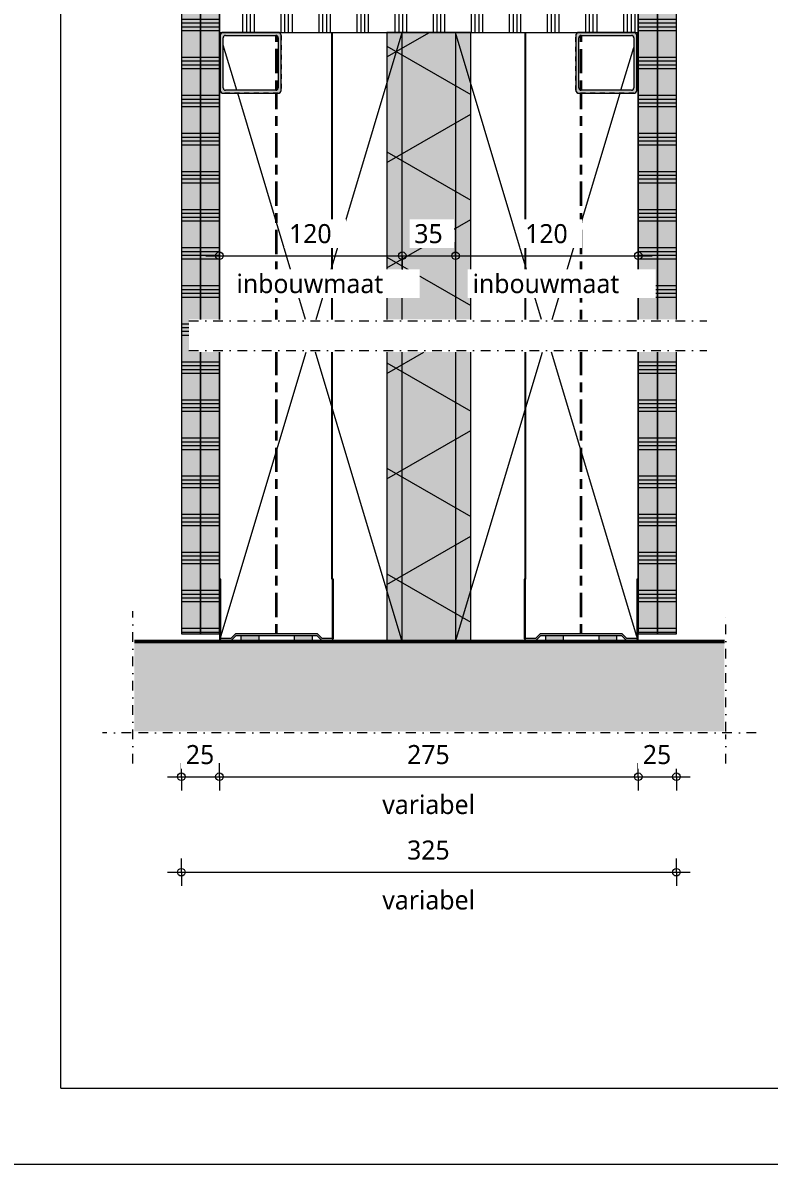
# Model space of a CAD drawing. Header units: millimetres. Extents: x -617 to 12931, y -7813 to -1363.
# Drawn here: x 10856 to 11346, y -4333 to -3584 of the extents above; entities that cross this region are included whole.
import ezdxf

# ---------------------------------------------------------------- set-up
doc = ezdxf.new("R2010")
doc.units = ezdxf.units.MM
for name, pattern in [('Center', [31.75, 6.35, -4.7625, 15.875, -4.7625]), ('Dash', [6.35, 3.175, -3.175]), ('Dash dot', [15.875, 6.35, -4.7625, 0, -4.7625])]:
    doc.linetypes.add(name, pattern=pattern)
for name, color, linetype, lineweight in [('A-ANNO-DIMS', 211, 'Continuous', 13), ('A-ANNO-DIMS-5', 211, 'Continuous', 13), ('A-DETL', 90, 'Continuous', 13), ('A-DETL-CNTR', 5, 'Center', 35), ('A-DETL-GENF', 92, 'Continuous', 18), ('A-DETL-GENF-HDLN', 1, 'Dash', 18), ('A-DETL-MBND', 5, 'Continuous', 25)]:
    doc.layers.add(name, color=color, linetype=linetype, lineweight=lineweight)
doc.styles.add('Segoe UI_3', font='segoeui.ttf', dxfattribs={"height": 12.5})
doc.dimstyles.new('2_5_mm', dxfattribs={"dimscale": 304.8, "dimtxt": 13.092049, "dimasz": 0.016404, "dimexe": 0.029528, "dimexo": 0.0625, "dimgap": 0.014764, "dimtad": 1, "dimdec": 0, "dimzin": 0, "dimdsep": 46, "dimtxsty": 'Segoe UI_3', "dimblk1": 'DOTBLANK', "dimblk2": 'DOTBLANK', "dimsah": 1, "dimcen": 0.09, "dimdle": 0.029528, "dimazin": 0, "dimtfac": 1, "dimtdec": 4, "dimtix": 1, "dimtmove": 0, "dimatfit": 3, "dimfxl": 0.029528, "dimfxlon": 1, "dimtvp": 1, "dimtfill": 1, "dimtolj": 1, "dimtzin": 0, "dimarcsym": 2})

# ---------------------------------------------------------------- blocks, each defined once
blk = doc.blocks.new('42 isolatie - Type 1-3760053-22_1 Principedetails metalstud')
at = {"layer": 'A-DETL-GENF'}
h = blk.add_hatch(color=256, dxfattribs=at)
h.paths.add_polyline_path([(400.28, 55.8), (210.25, 55.8), (210.25, 0.8), (400.28, 0.8)])
h.paths.add_polyline_path([(188.77, 0.8), (188.77, 55.8), (0.28, 55.8), (0.28, 0.8), (111.44, 0.8)])
at = {"layer": 'A-DETL-GENF', "lineweight": 13}
h = blk.add_hatch(dxfattribs=at)
h.set_pattern_fill('FP_1', color=256, style=0, pattern_type=2)
h.set_pattern_definition([(60, (0, 60.8), (-51.9615, 30), []), (120, (0, 60.8), (-51.9615, -30), [])])
h.paths.add_polyline_path([(400.28, 55.8), (210.25, 55.8), (210.25, 0.8), (400.28, 0.8)])
h.paths.add_polyline_path([(188.77, 0.8), (188.77, 55.8), (0.28, 55.8), (0.28, 0.8), (111.44, 0.8)])
at = {"layer": 'A-DETL-GENF'}
for p, q in [((188.77, 55.8), (0.28, 55.8)), ((0.28, 55.8), (0.28, 0.8)), ((188.77, 55.8), (0.28, 55.8)), ((400.28, 55.8), (210.25, 55.8)), ((400.28, 55.8), (210.25, 55.8)), ((400.28, 0.8), (400.28, 55.8)), ((0.28, 0.8), (188.77, 0.8)), ((0.28, 0.8), (188.77, 0.8)), ((210.25, 0.8), (400.28, 0.8)), ((210.25, 0.8), (400.28, 0.8))]:
    blk.add_line(p, q, dxfattribs=at)
blk = doc.blocks.new('40  gipsplaat - vochtbestendig D12_5-V381-22_1 Principedetails metalstud')
at = {"layer": 'A-DETL-GENF'}
h = blk.add_hatch(color=256, dxfattribs=at)
h.paths.add_polyline_path([(858.86, 12.5), (673.83, 12.5), (673.83, 0), (858.86, 0), (858.86, 3.95)])
h.paths.add_polyline_path([(652.34, 0), (652.34, 12.5), (194.86, 12.5), (194.86, 0), (575.02, 0)])
h.paths.add_polyline_path([(173.37, 0), (173.37, 12.5), (0, 12.5), (0, 0), (131.54, 0)])
at = {"layer": 'A-DETL-GENF', "lineweight": 13}
h = blk.add_hatch(dxfattribs=at)
h.set_pattern_fill('FP_476', color=256, style=0, pattern_type=2)
h.set_pattern_definition([(90, (-3136.173, -11259.776), (-25, 1e-15), []), (90, (-3138.673, -11259.776), (-25, 1e-15), []), (90, (-3141.173, -11259.776), (-25, 1e-15), []), (90, (-3143.673, -11259.776), (-25, 1e-15), [])])
h.paths.add_polyline_path([(858.86, 0), (858.86, 12.5), (673.83, 12.5), (673.83, 0), (822.86, 0)])
h.paths.add_polyline_path([(652.34, 0), (652.34, 12.5), (194.86, 12.5), (194.86, 0), (575.02, 0)])
h.paths.add_polyline_path([(173.37, 0), (173.37, 12.5), (0, 12.5), (0, 0), (131.54, 0)])
at = {"layer": 'A-DETL-GENF'}
for p, q in [((652.34, 12.5), (194.86, 12.5)), ((858.86, 12.5), (673.83, 12.5)), ((858.86, 0), (858.86, 12.5)), ((858.86, 0), (858.86, 12.5)), ((451.36, 0), (463.86, 0)), ((463.86, 0), (652.34, 0)), ((463.86, 0), (652.34, 0)), ((673.83, 0), (822.86, 0)), ((673.83, 0), (822.86, 0)), ((822.86, 0), (858.86, 0))]:
    blk.add_line(p, q, dxfattribs=at)
blk = doc.blocks.new('40  gipsplaat - vochtbestendig D12_5-V382-22_1 Principedetails metalstud')
at = {"layer": 'A-DETL-GENF'}
h = blk.add_hatch(color=256, dxfattribs=at)
h.paths.add_polyline_path([(858.86, 0), (858.86, 12.5), (673.83, 12.5), (673.83, 0)])
h.paths.add_polyline_path([(652.34, 0), (652.34, 12.5), (194.86, 12.5), (194.86, 0), (575.02, 0)])
h.paths.add_polyline_path([(173.37, 12.5), (0, 12.5), (0, 0), (173.37, 0)])
at = {"layer": 'A-DETL-GENF', "lineweight": 13}
h = blk.add_hatch(dxfattribs=at)
h.set_pattern_fill('FP_477', color=256, style=0, pattern_type=2)
h.set_pattern_definition([(90, (-3136.173, -11272.276), (-25, 1e-15), []), (90, (-3138.673, -11272.276), (-25, 1e-15), []), (90, (-3141.173, -11272.276), (-25, 1e-15), []), (90, (-3143.673, -11272.276), (-25, 1e-15), [])])
h.paths.add_polyline_path([(858.86, 0), (858.86, 12.5), (673.83, 12.5), (673.83, 0)])
h.paths.add_polyline_path([(652.34, 0), (652.34, 12.5), (194.86, 12.5), (194.86, 0), (575.02, 0)])
h.paths.add_polyline_path([(173.37, 12.5), (0, 12.5), (0, 0), (173.37, 0)])
at = {"layer": 'A-DETL-GENF'}
for p, q in [((652.34, 12.5), (194.86, 12.5)), ((652.34, 12.5), (194.86, 12.5)), ((858.86, 12.5), (673.83, 12.5)), ((858.86, 12.5), (673.83, 12.5)), ((858.86, 0), (858.86, 12.5)), ((858.86, 0), (858.86, 12.5)), ((194.86, 0), (652.34, 0)), ((194.86, 0), (652.34, 0)), ((673.83, 0), (858.86, 0)), ((673.83, 0), (858.86, 0))]:
    blk.add_line(p, q, dxfattribs=at)
blk = doc.blocks.new('40  gipsplaat - vochtbestendig D12_5-V383-22_1 Principedetails metalstud')
at = {"layer": 'A-DETL-GENF'}
blk.add_hatch(color=256, dxfattribs=at).paths.add_polyline_path([(858.86, 5), (858.86, 12.5), (673.83, 12.5), (673.83, 5), (652.34, 5), (652.34, 12.5), (194.86, 12.5), (194.86, 5), (173.37, 5), (173.37, 12.5), (0, 12.5), (0, 0), (858.86, 0)])
at = {"layer": 'A-DETL-GENF', "lineweight": 13}
h = blk.add_hatch(dxfattribs=at)
h.set_pattern_fill('FP_478', color=256, style=0, pattern_type=2)
h.set_pattern_definition([(90, (-3136.173, -10959.776), (-25, 1e-15), []), (90, (-3138.673, -10959.776), (-25, 1e-15), []), (90, (-3141.173, -10959.776), (-25, 1e-15), []), (90, (-3143.673, -10959.776), (-25, 1e-15), [])])
h.paths.add_polyline_path([(858.86, 5), (858.86, 12.5), (673.83, 12.5), (673.83, 5), (652.34, 5), (652.34, 12.5), (194.86, 12.5), (194.86, 5), (173.37, 5), (173.37, 12.5), (0, 12.5), (0, 0), (858.86, 0)])
at = {"layer": 'A-DETL-GENF'}
for p, q in [((652.34, 12.5), (194.86, 12.5)), ((858.86, 12.5), (673.83, 12.5)), ((858.86, 0), (858.86, 12.5)), ((858.86, 0), (858.86, 12.5)), ((0, 0), (858.86, 0)), ((0, 0), (858.86, 0))]:
    blk.add_line(p, q, dxfattribs=at)
blk = doc.blocks.new('40  gipsplaat - vochtbestendig D12_5-V384-22_1 Principedetails metalstud')
at = {"layer": 'A-DETL-GENF'}
h = blk.add_hatch(color=256, dxfattribs=at)
h.paths.add_polyline_path([(858.86, 0), (858.86, 12.5), (673.83, 12.5), (673.83, 0), (822.86, 0)])
h.paths.add_polyline_path([(652.34, 12.5), (194.86, 12.5), (194.86, 0), (652.34, 0)])
h.paths.add_polyline_path([(173.37, 12.5), (0, 12.5), (0, 0), (173.37, 0)])
at = {"layer": 'A-DETL-GENF', "lineweight": 13}
h = blk.add_hatch(dxfattribs=at)
h.set_pattern_fill('FP_479', color=256, style=0, pattern_type=2)
h.set_pattern_definition([(90, (-3136.173, -10972.276), (-25, 1e-15), []), (90, (-3138.673, -10972.276), (-25, 1e-15), []), (90, (-3141.173, -10972.276), (-25, 1e-15), []), (90, (-3143.673, -10972.276), (-25, 1e-15), [])])
h.paths.add_polyline_path([(858.86, 12.5), (673.83, 12.5), (673.83, 0), (858.86, 0)])
h.paths.add_polyline_path([(652.34, 12.5), (194.86, 12.5), (194.86, 0), (652.34, 0)])
h.paths.add_polyline_path([(173.37, 12.5), (0, 12.5), (0, 0), (173.37, 0)])
at = {"layer": 'A-DETL-GENF'}
for p, q in [((463.86, 12.5), (451.36, 12.5)), ((652.34, 12.5), (463.86, 12.5)), ((652.34, 12.5), (463.86, 12.5)), ((822.86, 12.5), (673.83, 12.5)), ((822.86, 12.5), (673.83, 12.5)), ((858.86, 12.5), (822.86, 12.5)), ((858.86, 0), (858.86, 12.5)), ((858.86, 0), (858.86, 12.5)), ((194.86, 0), (652.34, 0)), ((194.86, 0), (652.34, 0)), ((673.83, 0), (858.86, 0)), ((673.83, 0), (858.86, 0))]:
    blk.add_line(p, q, dxfattribs=at)
blk = doc.blocks.new('20 klos p - Achterliggend-V385-22_1 Principedetails metalstud')
at = {"layer": 'A-DETL-GENF'}
for p, q in [((190.03, 120), (0, 120)), ((0, 120), (190.03, 62.99)), ((400, 120), (211.51, 120)), ((211.51, 63.45), (400, 120)), ((3.33, 1), (190.03, 57.01)), ((211.51, 56.55), (360, 12)), ((362, 11.4), (390, 3)), ((0, 0), (1.54, 0.46)), ((0, 0), (2, 0)), ((41, 0), (190.03, 0)), ((211.51, 0), (400, 0)), ((396.67, 1), (400, 0))]:
    blk.add_line(p, q, dxfattribs=at)
blk = doc.blocks.new('20 klos p - Achterliggend-V386-22_1 Principedetails metalstud')
at = {"layer": 'A-DETL-GENF'}
for p, q in [((2, 120), (0, 120)), ((0, 120), (1.54, 119.54)), ((190.03, 120), (41, 120)), ((400, 120), (211.51, 120)), ((398.2, 119.46), (400, 120)), ((3.33, 119), (190.03, 62.99)), ((362, 108.6), (391.62, 117.49)), ((211.51, 63.45), (360, 108)), ((0, 0), (190.03, 57.01)), ((211.51, 56.55), (400, 0)), ((0, 0), (190.03, 0)), ((211.51, 0), (400, 0))]:
    blk.add_line(p, q, dxfattribs=at)
blk = doc.blocks.new('40  gipsplaat - D12_5-2957574-22_1 Principedetails metalstud')
at = {"layer": 'A-DETL-GENF', "lineweight": 13}
h = blk.add_hatch(dxfattribs=at)
h.set_pattern_fill('FP_480', color=256, style=0, pattern_type=2)
h.set_pattern_definition([(270, (11249.776, -3577.53), (25, 1e-15), []), (270, (11247.276, -3577.53), (25, 1e-15), []), (270, (11244.776, -3577.53), (25, 1e-15), []), (270, (11242.276, -3577.53), (25, 1e-15), [])])
h.paths.add_polyline_path([(39.52, 12.5), (0, 12.5), (0, 0), (275, 0), (275, 12.5), (113.59, 12.5)])
at = {"layer": 'A-DETL-GENF'}
for p, q in [((3, 12.5), (0, 12.5)), ((0, 12.5), (0, 0)), ((3, 12.5), (0, 12.5)), ((0, 12.5), (0, 0)), ((39, 12.5), (3, 12.5)), ((236.49, 12.5), (39, 12.5)), ((236.49, 12.5), (39, 12.5)), ((272.49, 12.5), (236.49, 12.5)), ((275, 12.5), (272.49, 12.5)), ((275, 12.5), (272.49, 12.5)), ((275, 0), (275, 12.5)), ((275, 0), (275, 12.5)), ((0, 0), (275, 0)), ((0, 0), (275, 0))]:
    blk.add_line(p, q, dxfattribs=at)
blk = doc.blocks.new('22 metalstud profiel - 75 mm hor-2069737-22_1 Principedetails metalstud')
at = {"layer": 'A-DETL-GENF'}
for points in [[(-29.5, 0), (-36.5, 0), (-37.5, -1), (-37.5, -40), (-36.5, -40), (-36.5, -1), (-29.91, -1), (-26.91, -4), (26.91, -4), (29.91, -1), (36.5, -1), (36.5, -40), (37.5, -40), (37.5, -1), (36.5, 0), (29.5, 0), (26.5, -3), (-26.5, -3)], [(-23.5, 1), (-23.5, -3), (-11.5, -3), (-11.5, 1)], [(11.5, 1), (11.5, -3), (23.5, -3), (23.5, 1)]]:
    blk.add_hatch(color=256, dxfattribs=at).paths.add_polyline_path(points)
for p, q in [((-36.5, 0), (-37.5, -1)), ((-29.5, 0), (-36.5, 0)), ((-26.5, -3), (-29.5, 0)), ((-23.5, 1), (-23.5, -3)), ((-11.5, -3), (-11.5, 1)), ((11.5, 1), (11.5, -3)), ((23.5, -3), (23.5, 1)), ((29.5, 0), (26.5, -3)), ((36.5, 0), (29.5, 0)), ((37.5, -1), (36.5, 0)), ((-37.5, -1), (-37.5, -40)), ((-36.5, -40), (-36.5, -1)), ((-36.5, -1), (-29.91, -1)), ((-29.91, -1), (-26.91, -4)), ((-26.91, -4), (26.91, -4)), ((26.5, -3), (-26.5, -3)), ((26.91, -4), (29.91, -1)), ((29.91, -1), (36.5, -1)), ((36.5, -1), (36.5, -40)), ((37.5, -40), (37.5, -1)), ((-37.5, -40), (-36.5, -40)), ((36.5, -40), (37.5, -40)), ((37.5, -40), (36.5, -40))]:
    blk.add_line(p, q, dxfattribs=at)
blk = doc.blocks.new('00 afbreeklijn 1 s l - Type 1-2338427-22_1 Principedetails metalstud')
at = {"layer": 'A-DETL-GENF', "linetype": 'Dash dot'}
for p, q in [((320, 0), (-20, 0)), ((320, -19.49), (-20, -19.49))]:
    blk.add_line(p, q, dxfattribs=at)
blk = doc.blocks.new('23 vloerweergave - 23 DI vloerweergave s e-4415503-22_1 Principedetails metalstud')
at = {"layer": 'A-DETL-GENF', "linetype": 'Dash dot'}
blk.add_hatch(color=256, dxfattribs=at).paths.add_polyline_path([(193.67, -59), (193.67, 0), (-193.67, 0), (-193.67, -59), (141.13, -59)])
for p, q in [((-194.67, -80), (-194.67, 20)), ((194.67, -59), (194.67, 20)), ((-195.67, -60), (-214.67, -60)), ((214.67, -60), (-193.67, -60)), ((194.67, -80), (194.67, -61))]:
    blk.add_line(p, q, dxfattribs=at)
at = {"layer": 'A-DETL-GENF', "lineweight": 50}
blk.add_line((193.67, 0), (-193.67, 0), dxfattribs=at)
blk = doc.blocks.new('28 kokerprofiel - 40x40x2-4433244-22_1 Principedetails metalstud')
at = {"layer": 'A-DETL-GENF', "linetype": 'Dash'}
h = blk.add_hatch(color=256, dxfattribs=at)
h.paths.add_polyline_path([(18, -20), (18.52, -19.93), (19, -19.73), (19.41, -19.41), (19.73, -19), (19.93, -18.52), (20, -17.96), (20, 18), (19.93, 18.52), (19.73, 19), (19.41, 19.41), (19, 19.73), (18.52, 19.93), (18, 20), (-18, 20), (-18.52, 19.93), (-19, 19.73), (-19.41, 19.41), (-19.73, 19), (-19.93, 18.52), (-20, 18), (-20, -18), (-19.93, -18.52), (-19.73, -19), (-19.41, -19.41), (-19, -19.73), (-18.52, -19.93), (-18, -20)])
h.paths.add_polyline_path([(16.5, -18), (-16.89, -17.95), (-17.25, -17.8), (-17.56, -17.56), (-17.8, -17.25), (-17.95, -16.89), (-18, -16.5), (-17.95, 16.89), (-17.8, 17.25), (-17.56, 17.56), (-17.25, 17.8), (-16.89, 17.95), (-16.5, 18), (16.89, 17.95), (17.25, 17.8), (17.56, 17.56), (17.8, 17.25), (17.95, 16.89), (18, 16.5), (17.95, -16.89), (17.8, -17.25), (17.56, -17.56), (17.25, -17.8), (16.82, -17.96)])
at = {"layer": 'A-DETL-GENF'}
for p, q in [((-20, 18), (-20, -18)), ((18, 20), (-18, 20)), ((-18, -16.5), (-18, 16.5)), ((-16.5, 18), (16.5, 18)), ((18, 16.5), (18, -16.5)), ((20, -18), (20, 18)), ((-18, -20), (18, -20)), ((16.5, -18), (-16.5, -18))]:
    blk.add_line(p, q, dxfattribs=at)
for centre, radius, start, end in [((-18, 18), 2, 90, 180), ((-16.5, 16.5), 1.5, 90, 180), ((16.5, 16.5), 1.5, 360, 90), ((18, 18), 2, 360, 90), ((-18, -18), 2, 180, 270), ((-16.5, -16.5), 1.5, 180, 270), ((16.5, -16.5), 1.5, 270, 0), ((18, -18), 2, 270, 360)]:
    blk.add_arc(centre, radius, start, end, dxfattribs=at)
at = {"layer": 'A-DETL-GENF-HDLN'}
for p, q in [((-20, -18), (-20, 18)), ((-18, 20), (18, 20)), ((-18, -16.5), (-18, 16.5)), ((-16.5, 18), (16.5, 18)), ((18, 16.5), (18, -16.5)), ((20, 18), (20, -18)), ((18, -20), (-18, -20)), ((16.5, -18), (-16.5, -18))]:
    blk.add_line(p, q, dxfattribs=at)
for centre, radius, start, end in [((-18, 18), 2, 90, 180), ((-16.5, 16.5), 1.5, 90, 180), ((16.5, 16.5), 1.5, 360, 90), ((18, 18), 2, 360, 90), ((-18, -18), 2, 180, 270), ((-16.5, -16.5), 1.5, 180, 270), ((16.5, -16.5), 1.5, 270, 0), ((18, -18), 2, 270, 0)]:
    blk.add_arc(centre, radius, start, end, dxfattribs=at)
blk = doc.blocks.new('DIMBLOCK216-22_1 Principedetails metalstud')
at = {"layer": 'A-ANNO-DIMS-5'}
for p, q in [((10984.78, -3736.74), (10984.78, -3727.74)), ((11104.78, -3736.74), (11104.78, -3727.74)), ((10975.78, -3736.74), (11104.78, -3736.74)), ((10984.78, -3736.74), (10984.78, -3745.74)), ((11104.78, -3736.74), (11104.78, -3745.74))]:
    blk.add_line(p, q, dxfattribs=at)
for centre in [(10984.78, -3736.74), (11104.78, -3736.74)]:
    blk.add_circle(centre, 2.5, dxfattribs=at)
at = {"layer": 'A-ANNO-DIMS-5', "color": 0, "insert": (11030.49, -3715.93), "char_height": 12.5, "width": 34.2774, "attachment_point": 1, "line_spacing_factor": 1.142579, "style": 'Segoe UI_3', "bg_fill": 3, "box_fill_scale": 1.25, "bg_fill_color": 9, "bg_fill_true_color": 13158600, "bg_fill_transparency": 0}
blk.add_mtext('120', dxfattribs=at)
at = {"layer": 'A-ANNO-DIMS-5', "color": 0, "insert": (10995.98, -3748.74), "char_height": 12.5, "width": 117.1143, "attachment_point": 1, "line_spacing_factor": 1.142579, "style": 'Segoe UI_3', "bg_fill": 3, "box_fill_scale": 1.25, "bg_fill_color": 9, "bg_fill_true_color": 13158600, "bg_fill_transparency": 0}
blk.add_mtext('inbouwmaat', dxfattribs=at)
blk = doc.blocks.new('_DotBlank')
at = {"color": 0, "linetype": 'ByBlock', "lineweight": -2}
blk.add_line((-0.5, 0), (-1, 0), dxfattribs=at)
blk.add_circle((0, 0), 0.5, dxfattribs=at)
blk = doc.blocks.new('DIMBLOCK217-22_1 Principedetails metalstud')
at = {"layer": 'A-ANNO-DIMS-5'}
for p, q in [((11104.78, -3736.74), (11104.78, -3727.74)), ((11139.78, -3736.74), (11139.78, -3727.74)), ((11104.78, -3736.74), (11139.78, -3736.74)), ((11104.78, -3736.74), (11104.78, -3745.74)), ((11139.78, -3736.74), (11139.78, -3745.74))]:
    blk.add_line(p, q, dxfattribs=at)
for centre in [(11104.78, -3736.74), (11139.78, -3736.74)]:
    blk.add_circle(centre, 2.5, dxfattribs=at)
at = {"layer": 'A-ANNO-DIMS-5', "color": 0, "insert": (11112.75, -3715.93), "char_height": 12.5, "width": 22.8516, "attachment_point": 1, "line_spacing_factor": 1.142579, "style": 'Segoe UI_3', "bg_fill": 3, "box_fill_scale": 1.25, "bg_fill_color": 9, "bg_fill_true_color": 13158600, "bg_fill_transparency": 0}
blk.add_mtext('35', dxfattribs=at)
blk = doc.blocks.new('DIMBLOCK218-22_1 Principedetails metalstud')
at = {"layer": 'A-ANNO-DIMS-5'}
for p, q in [((11139.78, -3736.74), (11139.78, -3727.74)), ((11259.78, -3736.74), (11259.78, -3727.74)), ((11139.78, -3736.74), (11268.78, -3736.74)), ((11139.78, -3736.74), (11139.78, -3745.74)), ((11259.78, -3736.74), (11259.78, -3745.74))]:
    blk.add_line(p, q, dxfattribs=at)
for centre in [(11139.78, -3736.74), (11259.78, -3736.74)]:
    blk.add_circle(centre, 2.5, dxfattribs=at)
at = {"layer": 'A-ANNO-DIMS-5', "color": 0, "insert": (11185.49, -3715.93), "char_height": 12.5, "width": 34.2774, "attachment_point": 1, "line_spacing_factor": 1.142579, "style": 'Segoe UI_3', "bg_fill": 3, "box_fill_scale": 1.25, "bg_fill_color": 9, "bg_fill_true_color": 13158600, "bg_fill_transparency": 0}
blk.add_mtext('120', dxfattribs=at)
at = {"layer": 'A-ANNO-DIMS-5', "color": 0, "insert": (11150.98, -3748.74), "char_height": 12.5, "width": 117.1143, "attachment_point": 1, "line_spacing_factor": 1.142579, "style": 'Segoe UI_3', "bg_fill": 3, "box_fill_scale": 1.25, "bg_fill_color": 9, "bg_fill_true_color": 13158600, "bg_fill_transparency": 0}
blk.add_mtext('inbouwmaat', dxfattribs=at)
blk = doc.blocks.new('DIMBLOCK224-22_1 Principedetails metalstud')
at = {"layer": 'A-ANNO-DIMS-5'}
for p, q in [((10959.78, -4078.76), (10959.78, -4069.76)), ((10984.78, -4078.76), (10984.78, -4069.76)), ((10950.78, -4078.76), (10984.78, -4078.76)), ((10959.78, -4078.76), (10959.78, -4087.76)), ((10984.78, -4078.76), (10984.78, -4087.76))]:
    blk.add_line(p, q, dxfattribs=at)
for centre in [(10959.78, -4078.76), (10984.78, -4078.76)]:
    blk.add_circle(centre, 2.5, dxfattribs=at)
at = {"layer": 'A-ANNO-DIMS-5', "color": 0, "insert": (10962.75, -4057.95), "char_height": 12.5, "width": 22.8516, "attachment_point": 1, "line_spacing_factor": 1.142579, "style": 'Segoe UI_3', "bg_fill": 3, "box_fill_scale": 1.25, "bg_fill_color": 9, "bg_fill_true_color": 13158600, "bg_fill_transparency": 0}
blk.add_mtext('25', dxfattribs=at)
blk = doc.blocks.new('DIMBLOCK225-22_1 Principedetails metalstud')
at = {"layer": 'A-ANNO-DIMS-5'}
for p, q in [((10984.78, -4078.76), (10984.78, -4069.76)), ((11259.78, -4078.76), (11259.78, -4069.76)), ((10984.78, -4078.76), (11259.78, -4078.76)), ((10984.78, -4078.76), (10984.78, -4087.76)), ((11259.78, -4078.76), (11259.78, -4087.76))]:
    blk.add_line(p, q, dxfattribs=at)
for centre in [(10984.78, -4078.76), (11259.78, -4078.76)]:
    blk.add_circle(centre, 2.5, dxfattribs=at)
at = {"layer": 'A-ANNO-DIMS-5', "color": 0, "char_height": 12.5, "attachment_point": 1, "line_spacing_factor": 1.142579, "style": 'Segoe UI_3', "bg_fill": 3, "box_fill_scale": 1.25, "bg_fill_color": 9, "bg_fill_true_color": 13158600, "bg_fill_transparency": 0}
for s, insert, width in [('275', (11107.99, -4057.95), 34.2774), ('variabel', (11091.69, -4090.75), 73.4107)]:
    blk.add_mtext(s, dxfattribs=dict(at, insert=insert, width=width))
blk = doc.blocks.new('DIMBLOCK226-22_1 Principedetails metalstud')
at = {"layer": 'A-ANNO-DIMS-5'}
for p, q in [((11259.78, -4078.76), (11259.78, -4069.76)), ((11284.78, -4078.76), (11284.78, -4069.76)), ((11259.78, -4078.76), (11293.78, -4078.76)), ((11259.78, -4078.76), (11259.78, -4087.76)), ((11284.78, -4078.76), (11284.78, -4087.76))]:
    blk.add_line(p, q, dxfattribs=at)
for centre in [(11259.78, -4078.76), (11284.78, -4078.76)]:
    blk.add_circle(centre, 2.5, dxfattribs=at)
at = {"layer": 'A-ANNO-DIMS-5', "color": 0, "insert": (11262.75, -4057.95), "char_height": 12.5, "width": 22.8516, "attachment_point": 1, "line_spacing_factor": 1.142579, "style": 'Segoe UI_3', "bg_fill": 3, "box_fill_scale": 1.25, "bg_fill_color": 9, "bg_fill_true_color": 13158600, "bg_fill_transparency": 0}
blk.add_mtext('25', dxfattribs=at)
blk = doc.blocks.new('DIMBLOCK227-22_1 Principedetails metalstud')
at = {"layer": 'A-ANNO-DIMS-5'}
for p, q in [((10959.78, -4141.44), (10959.78, -4132.44)), ((11284.78, -4141.44), (11284.78, -4132.44)), ((10950.78, -4141.44), (11293.78, -4141.44)), ((10959.78, -4141.44), (10959.78, -4150.44)), ((11284.78, -4141.44), (11284.78, -4150.44))]:
    blk.add_line(p, q, dxfattribs=at)
for centre in [(10959.78, -4141.44), (11284.78, -4141.44)]:
    blk.add_circle(centre, 2.5, dxfattribs=at)
at = {"layer": 'A-ANNO-DIMS-5', "color": 0, "char_height": 12.5, "attachment_point": 1, "line_spacing_factor": 1.142579, "style": 'Segoe UI_3', "bg_fill": 3, "box_fill_scale": 1.25, "bg_fill_color": 9, "bg_fill_true_color": 13158600, "bg_fill_transparency": 0}
for s, insert, width in [('325', (11107.99, -4120.64), 34.2774), ('variabel', (11091.69, -4153.44), 73.4107)]:
    blk.add_mtext(s, dxfattribs=dict(at, insert=insert, width=width))

msp = doc.modelspace()

# ---------------------------------------------------------------- linework, layer by layer
at = {"layer": 'A-DETL', "lineweight": 18}
for p, q in [((10880.71, -4283.15), (10880.71, -3008.15)), ((10880.71, -4283.15), (12880.71, -4283.15)), ((8730.71, -4333.15), (12930.71, -4333.15))]:
    msp.add_line(p, q, dxfattribs=at)
at = {"layer": 'A-DETL-CNTR'}
for p, q in [((11022.28, -3627.94), (11022.28, -3592.12)), ((11222.28, -3628.03), (11222.28, -3592.03)), ((11022.28, -3778.52), (11022.28, -3630.03)), ((11222.28, -3778.52), (11222.28, -3630.03)), ((11022.28, -3985.03), (11022.28, -3800)), ((11222.28, -3985.03), (11222.28, -3800))]:
    msp.add_line(p, q, dxfattribs=at)
at = {"layer": 'A-DETL-MBND'}
for p, q in [((11058.78, -3778.52), (11058.78, -3590.03)), ((11185.78, -3778.52), (11185.78, -3590.03)), ((11058.78, -3949.03), (11058.78, -3800)), ((11185.78, -3949.03), (11185.78, -3800))]:
    msp.add_line(p, q, dxfattribs=at)

# ---------------------------------------------------------------- block references
at = {"layer": 'A-DETL-GENF'}
for name, p, rotation in [('40  gipsplaat - vochtbestendig D12_5-V383-22_1 Principedetails metalstud', (10959.78, -3126.17), 269.9999999999999), ('40  gipsplaat - vochtbestendig D12_5-V384-22_1 Principedetails metalstud', (10972.28, -3126.17), 269.9999999999999), ('40  gipsplaat - vochtbestendig D12_5-V381-22_1 Principedetails metalstud', (11259.78, -3126.17), 269.9999999999999), ('40  gipsplaat - vochtbestendig D12_5-V382-22_1 Principedetails metalstud', (11272.28, -3126.17), 269.9999999999999), ('40  gipsplaat - D12_5-2957574-22_1 Principedetails metalstud', (11259.78, -3577.53), 180), ('20 klos p - Achterliggend-V386-22_1 Principedetails metalstud', (11104.78, -3990.03), 89.99999999999991), ('42 isolatie - Type 1-3760053-22_1 Principedetails metalstud', (11093.98, -3589.75), 269.9999999999999), ('20 klos p - Achterliggend-V385-22_1 Principedetails metalstud', (11259.78, -3990.03), 89.99999999999991), ('22 metalstud profiel - 75 mm hor-2069737-22_1 Principedetails metalstud', (11022.28, -3989.03), 180), ('22 metalstud profiel - 75 mm hor-2069737-22_1 Principedetails metalstud', (11222.28, -3989.03), 180)]:
    msp.add_blockref(name, p, dxfattribs=dict(at, rotation=rotation))
at = {"layer": 'A-DETL-GENF', "linetype": 'Dash dot', "rotation": 180}
msp.add_blockref('00 afbreeklijn 1 s l - Type 1-2338427-22_1 Principedetails metalstud', (11284.78, -3799), dxfattribs=at)
at = {"layer": 'A-DETL-GENF', "linetype": 'Dash dot'}
msp.add_blockref('23 vloerweergave - 23 DI vloerweergave s e-4415503-22_1 Principedetails metalstud', (11122.6, -3990.03), dxfattribs=at)
at = {"layer": 'A-DETL-GENF-HDLN'}
for p in [(11005.29, -3610.03), (11238.78, -3610.03)]:
    msp.add_blockref('28 kokerprofiel - 40x40x2-4433244-22_1 Principedetails metalstud', p, dxfattribs=at)

# ---------------------------------------------------------------- dimensions: what is measured, and where the dimension line sits
at = {"layer": 'A-ANNO-DIMS'}
dim = msp.add_linear_dim(base=(11284.78, -4141.44), p1=(10959.78, -4132.44), p2=(11284.78, -4132.44), text='<>\\Xvariabel', dimstyle='2_5_mm', override={"dimpost": '<>', "dimfxl": 325}, dxfattribs=at)
dim.commit()
dim.dimension.update_dxf_attribs({"geometry": 'DIMBLOCK227-22_1 Principedetails metalstud', "text_midpoint": (11122.28, -4141.44)})

# ---------------------------------------------------------------- next in the draw order: dimensions: what is measured, and where the dimension line sits
dim = msp.add_linear_dim(base=(11104.78, -3736.74), p1=(10984.78, -3727.74), p2=(11104.78, -3727.74), text='<>\\Xinbouwmaat', dimstyle='2_5_mm', override={"dimpost": '<>', "dimfxl": 120}, dxfattribs=at)
dim.commit()
dim.dimension.update_dxf_attribs({"geometry": 'DIMBLOCK216-22_1 Principedetails metalstud', "text_midpoint": (11044.78, -3736.74)})
dim = msp.add_linear_dim(base=(10984.78, -4078.76), p1=(10959.78, -4069.76), p2=(10984.78, -4069.76), dimstyle='2_5_mm', override={"dimpost": '<>', "dimfxl": 25}, dxfattribs=at)
dim.commit()
dim.dimension.update_dxf_attribs({"geometry": 'DIMBLOCK224-22_1 Principedetails metalstud', "text_midpoint": (10972.28, -4067.79)})

# ---------------------------------------------------------------- next in the draw order: dimensions: what is measured, and where the dimension line sits
dim = msp.add_linear_dim(base=(11139.78, -3736.74), p1=(11104.78, -3727.74), p2=(11139.78, -3727.74), dimstyle='2_5_mm', override={"dimpost": '<>', "dimfxl": 35}, dxfattribs=at)
dim.commit()
dim.dimension.update_dxf_attribs({"geometry": 'DIMBLOCK217-22_1 Principedetails metalstud', "text_midpoint": (11122.28, -3725.78)})
dim = msp.add_linear_dim(base=(11259.78, -4078.76), p1=(10984.78, -4069.76), p2=(11259.78, -4069.76), text='<>\\Xvariabel', dimstyle='2_5_mm', override={"dimpost": '<>', "dimfxl": 275}, dxfattribs=at)
dim.commit()
dim.dimension.update_dxf_attribs({"geometry": 'DIMBLOCK225-22_1 Principedetails metalstud', "text_midpoint": (11122.28, -4078.76)})

# ---------------------------------------------------------------- next in the draw order: dimensions: what is measured, and where the dimension line sits
dim = msp.add_linear_dim(base=(11259.78, -3736.74), p1=(11139.78, -3727.74), p2=(11259.78, -3727.74), text='<>\\Xinbouwmaat', dimstyle='2_5_mm', override={"dimpost": '<>', "dimfxl": 120}, dxfattribs=at)
dim.commit()
dim.dimension.update_dxf_attribs({"geometry": 'DIMBLOCK218-22_1 Principedetails metalstud', "text_midpoint": (11199.78, -3736.74)})
dim = msp.add_linear_dim(base=(11284.78, -4078.76), p1=(11259.78, -4069.76), p2=(11284.78, -4069.76), dimstyle='2_5_mm', override={"dimpost": '<>', "dimfxl": 25}, dxfattribs=at)
dim.commit()
dim.dimension.update_dxf_attribs({"geometry": 'DIMBLOCK226-22_1 Principedetails metalstud', "text_midpoint": (11272.28, -4067.79)})

doc.saveas('drawing.dxf')
